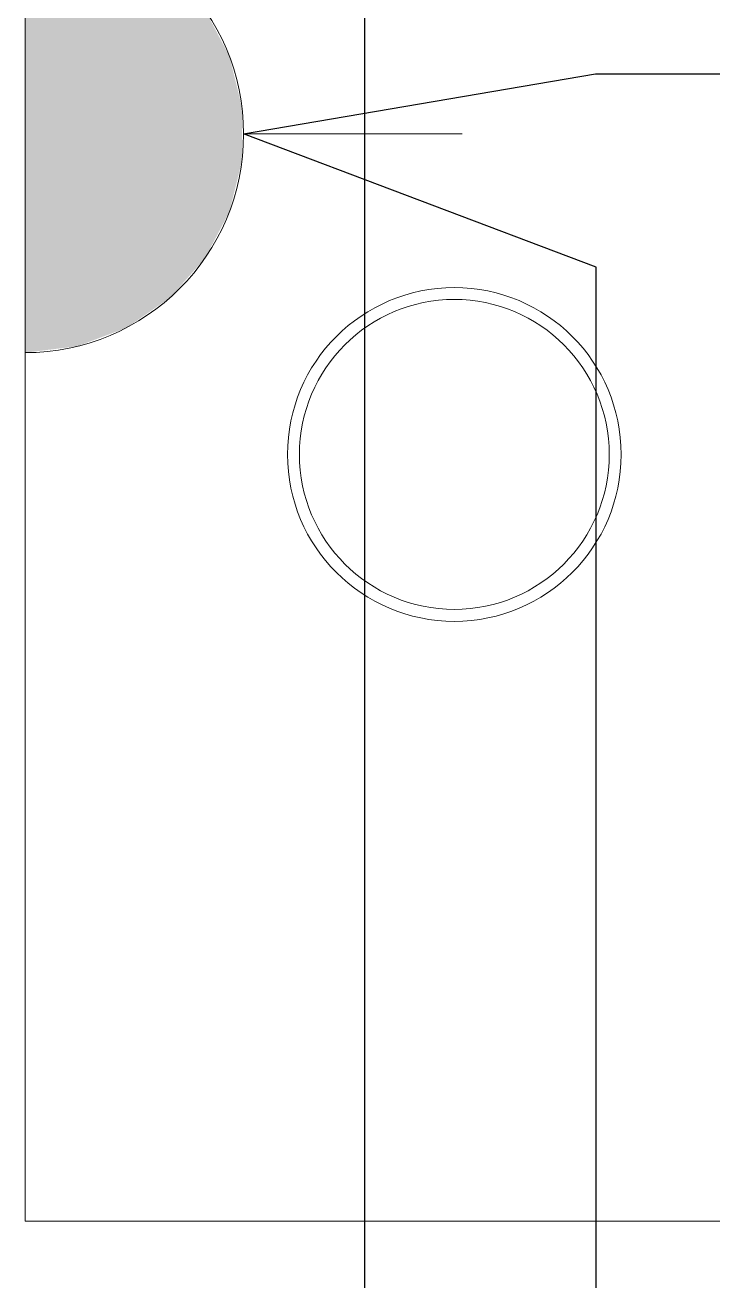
# Model space of a CAD drawing. Header units: metres. Extents: x 75097 to 220695, y -1557923 to -1361206.
# Drawn here: x 108078 to 108656, y -1422641 to -1421588 of the extents above; entities that cross this region are included whole.
import ezdxf

# ---------------------------------------------------------------- set-up
doc = ezdxf.new("R2010")
doc.units = ezdxf.units.M
doc.layers.get('0').update_dxf_attribs({"lineweight": 0})
doc.layers.add('A-100 - Copy$0$axes', color=8, linetype='Continuous')
for name, color, linetype, lineweight in [('A-100 - Copy$0$Medical Equipment and Furniture', 8, 'Continuous', 0), ('A-100 - Copy$0$Walls', 8, 'Continuous', 0), ('E-LG', 245, 'Continuous', 30)]:
    doc.layers.add(name, color=color, linetype=linetype, lineweight=lineweight)
doc.layers.add('E-POWR', color=7, linetype='Continuous', lineweight=9, true_color=0x4e7e3e)

# ---------------------------------------------------------------- blocks, each defined once
blk = doc.blocks.new('GI-041_dwg_UPS-E-SKT1-3902843-GI-041')
at = {"layer": 'E-POWR'}
blk.add_hatch(color=256, dxfattribs=at).paths.add_polyline_path([(-0.1987, -0.0005), (0.1987, -0.0005), (0.1929, 0.0471), (0.176, 0.0919), (0.1487, 0.1313), (0.1129, 0.1631), (0.0705, 0.1853), (0.024, 0.1968), (-0.024, 0.1968), (-0.0705, 0.1853), (-0.1129, 0.1631), (-0.1487, 0.1313), (-0.176, 0.0919), (-0.1929, 0.0471)], flags=0)
for p, q in [((0, 0.1983), (0, 0.397)), ((-0.1987, -0.0005), (0.1987, -0.0005)), ((-0.1473, -0.0005), (0.1473, -0.0005))]:
    blk.add_line(p, q, dxfattribs=at)
blk.add_arc((0, -0.0005), 0.1987, 360, 180, dxfattribs=at)
blk = doc.blocks.new('A-100 - Copy$0$WM00001-P')
for radius in [0.14, 0.13]:
    blk.add_circle((0, 0), radius)
blk = doc.blocks.new('A-100 - Copy')
at = {"layer": 'A-100 - Copy$0$axes'}
blk.add_line((108363.3, -1477297.4, 0), (108363.3, -1366691.8, 0), dxfattribs=at)
at = {"layer": 'A-100 - Copy$0$Walls'}
blk.add_line((112616.9, -1422591.4, 2.4), (108078.3, -1422591.4, 2.4), dxfattribs=at)
at = {"layer": 'A-100 - Copy$0$Walls', "elevation": 0}
blk.add_lwpolyline([(108078.3, -1418952.7), (108078.3, -1422591.4)], dxfattribs=at)
at = {"layer": 'A-100 - Copy$0$Medical Equipment and Furniture', "extrusion": (8.17011e-07, -7.77426e-06, 1), "xscale": -1000.000000000006, "yscale": 1000.000000000006, "zscale": 1000.000000000005, "rotation": 77.99858923583352}
blk.add_blockref('A-100 - Copy$0$WM00001-P', (108438.5, -1421948.2, 13.5), dxfattribs=at)

msp = doc.modelspace()

# ---------------------------------------------------------------- linework, layer by layer
at = {"layer": 'E-LG', "color": 1}
msp.add_lwpolyline([(114121.9, -1438163.1), (113976.1, -1437823.1), (112072.6, -1437823.1), (112072.6, -1431172), (112496.9, -1430971.6), (112081, -1430928.9), (112081, -1425669.9), (112433.9, -1425522.7), (112069.9, -1425406.5), (108550.8, -1425406.5), (108550.8, -1424950.6), (108261.7, -1424857.6), (108557.5, -1424816.6), (108557.5, -1421791.1), (108261.7, -1421679.4), (108556.9, -1421628.8), (112349.4, -1421628.8), (112433.9, -1421592.4), (112335.3, -1421540.3), (108551.1, -1421540.3), (108551.1, -1418318.7), (108261.7, -1418252.7)], dxfattribs=at)

# ---------------------------------------------------------------- block references
at = {"xscale": -923.0399999999992, "yscale": 923.0399999999992, "zscale": 923.0399999999992, "rotation": 270}
msp.add_blockref('GI-041_dwg_UPS-E-SKT1-3902843-GI-041', (108078.7, -1421679.4, 0), dxfattribs=at)

# ---------------------------------------------------------------- next in the draw order: block references
msp.add_blockref('A-100 - Copy', (0, 0))

doc.saveas('drawing.dxf')
